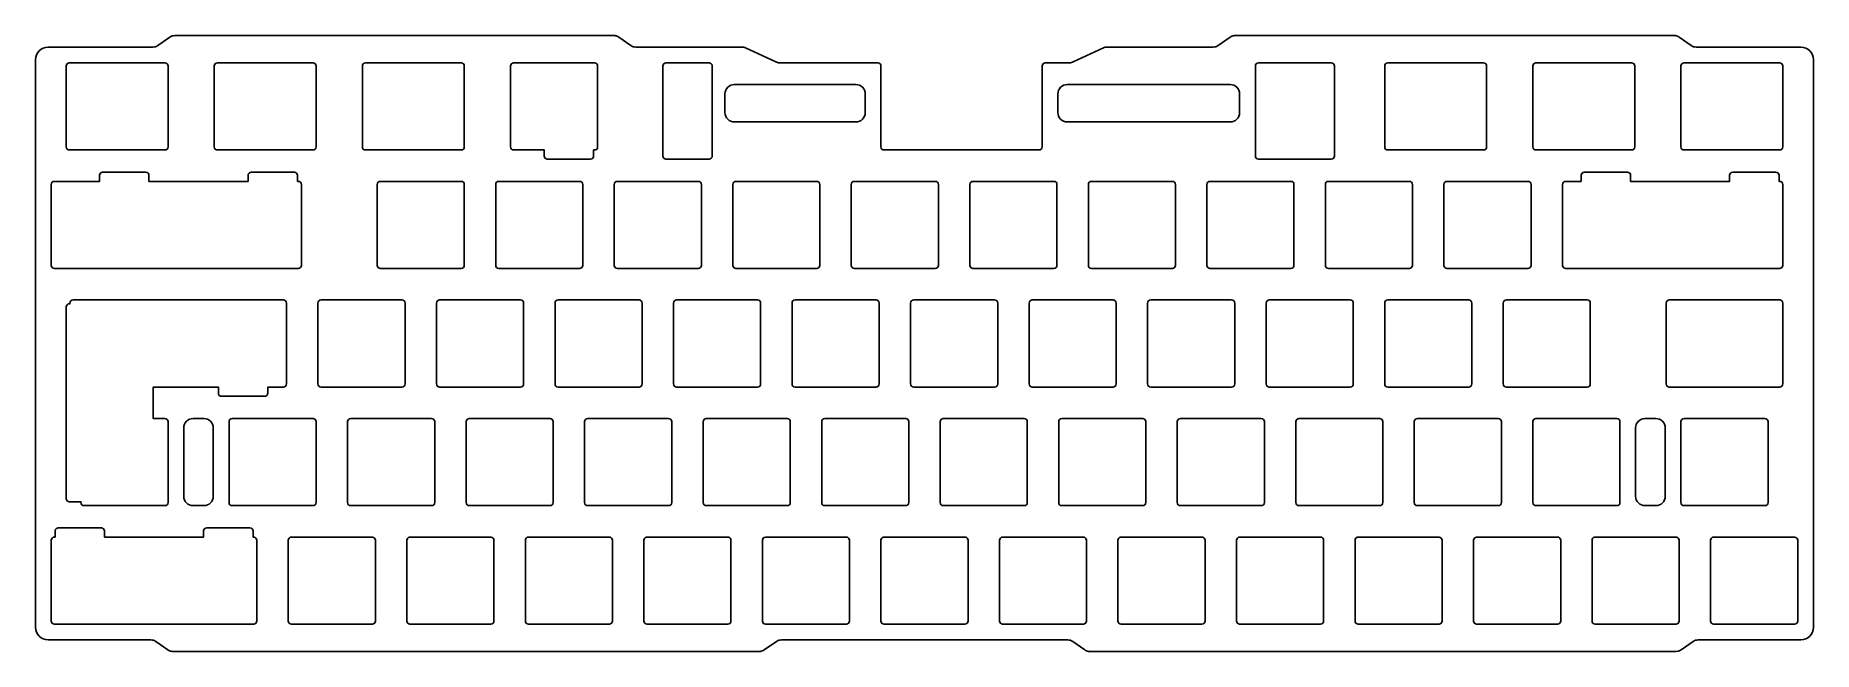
# Model space of a CAD drawing. Header units: millimetres. Extents: x -286 to 0, y -2 to 97.
import ezdxf

# ---------------------------------------------------------------- set-up
doc = ezdxf.new("R2010")
doc.units = ezdxf.units.MM
doc.layers.get('0').update_dxf_attribs({"linetype": 'CONTINUOUS'})

msp = doc.modelspace()

# ---------------------------------------------------------------- linework, layer by layer
for p, q in [((-266.9, 95.25), (-283.75, 95.25)), ((-264.16, 96.86), (-266.1, 95.5)), ((-190.09, 95.5), (-192.02, 96.86)), ((-172.22, 95.25), (-189.28, 95.25)), ((-166.78, 92.86), (-171.63, 95.12)), ((-114.12, 95.12), (-118.97, 92.86)), ((-96.47, 95.25), (-113.53, 95.25)), ((-93.73, 96.86), (-95.67, 95.5)), ((-19.66, 95.5), (-21.59, 96.86)), ((-2, 95.25), (-18.85, 95.25)), ((-285.75, 93.25), (-285.75, 2)), ((-150.38, 92.72), (-166.19, 92.72)), ((-149.88, 79.22), (-149.88, 92.22)), ((-123.97, 92.22), (-123.97, 79.22)), ((-119.56, 92.72), (-123.47, 92.72)), ((0, 2), (0, 93.25)), ((-124.47, 78.72), (-149.38, 78.72)), ((-283.75, 0), (-267.21, 0)), ((-165.88, 0), (-119.86, 0)), ((-18.54, 0), (-2, 0)), ((-266.41, -0.25), (-264.48, -1.61)), ((-168.63, -1.61), (-166.68, -0.25)), ((-119.06, -0.25), (-117.13, -1.61)), ((-21.28, -1.61), (-19.34, -0.25))]:
    msp.add_line(p, q)
for points in [[(-280.34, 92.72), (-264.96, 92.72, -0.414214), (-264.46, 92.22), (-264.46, 79.22, -0.414214), (-264.96, 78.72), (-280.34, 78.72, -0.414214), (-280.84, 79.22), (-280.84, 92.22, -0.414214)], [(-241.15, 78.72), (-256.53, 78.72, -0.414214), (-257.03, 79.22), (-257.03, 92.22, -0.414214), (-256.53, 92.72), (-241.15, 92.72, -0.414214), (-240.65, 92.22), (-240.65, 79.22, -0.414214)], [(-217.34, 78.72), (-232.72, 78.72, -0.414214), (-233.22, 79.22), (-233.22, 92.22, -0.414214), (-232.72, 92.72), (-217.34, 92.72, -0.414214), (-216.84, 92.22), (-216.84, 79.22, -0.414214)], [(-195.91, 78.72), (-196.05, 78.72), (-196.05, 77.75, -0.414214), (-196.55, 77.25), (-203.5, 77.25, -0.414214), (-204, 77.75), (-204, 78.72), (-208.91, 78.72, -0.414214), (-209.41, 79.22), (-209.41, 92.22, -0.414214), (-208.91, 92.72), (-195.91, 92.72, -0.414214), (-195.41, 92.22), (-195.41, 79.22, -0.414214)], [(-177.49, 77.25), (-184.44, 77.25, -0.414214), (-184.94, 77.75), (-184.94, 92.22, -0.414214), (-184.44, 92.72), (-177.49, 92.72, -0.414214), (-176.99, 92.22), (-176.99, 77.75, -0.414214)], [(-89.2, 92.72), (-77.49, 92.72, -0.414214), (-76.99, 92.22), (-76.99, 77.75, -0.414214), (-77.49, 77.25), (-89.2, 77.25, -0.414214), (-89.7, 77.75), (-89.7, 92.22, -0.414214)], [(-68.41, 92.72), (-53.03, 92.72, -0.414214), (-52.53, 92.22), (-52.53, 79.22, -0.414214), (-53.03, 78.72), (-68.41, 78.72, -0.414214), (-68.91, 79.22), (-68.91, 92.22, -0.414214)], [(-29.22, 78.72, 0.414214), (-28.72, 79.22), (-28.72, 92.22, 0.414214), (-29.22, 92.72), (-44.6, 92.72, 0.414214), (-45.1, 92.22), (-45.1, 79.22, 0.414214), (-44.6, 78.72)], [(-4.91, 92.22), (-4.91, 79.22, -0.414214), (-5.41, 78.72), (-20.79, 78.72, -0.414214), (-21.29, 79.22), (-21.29, 92.22, -0.414214), (-20.79, 92.72), (-5.41, 92.72, -0.414214)], [(-152.4, 87.73), (-152.4, 84.72, -0.414214), (-153.9, 83.23), (-173.44, 83.23, -0.414214), (-174.94, 84.72), (-174.94, 87.73, -0.414214), (-173.44, 89.23), (-153.9, 89.23, -0.414214)], [(-92.23, 87.73, 0.414214), (-93.73, 89.23), (-119.94, 89.23, 0.414214), (-121.44, 87.73), (-121.44, 84.72, 0.414214), (-119.94, 83.23), (-93.73, 83.23, 0.414214), (-92.23, 84.72)], [(-251.09, 75.15, 0.414214), (-251.59, 74.65), (-251.59, 73.67), (-267.52, 73.67), (-267.52, 74.65, 0.414214), (-268.02, 75.15), (-274.97, 75.15, 0.414214), (-275.47, 74.65), (-275.47, 73.67), (-282.73, 73.67, 0.414214), (-283.23, 73.17), (-283.23, 60.17, 0.414214), (-282.73, 59.67), (-243.53, 59.67, 0.414214), (-243.03, 60.17), (-243.03, 73.17, 0.414214), (-243.53, 73.67), (-243.64, 73.67), (-243.64, 74.65, 0.414214), (-244.14, 75.15)], [(-37.34, 73.67), (-37.34, 74.65, -0.414214), (-36.84, 75.15), (-29.89, 75.15, -0.414214), (-29.39, 74.65), (-29.39, 73.67), (-13.47, 73.67), (-13.47, 74.65, -0.414214), (-12.97, 75.15), (-6.02, 75.15, -0.414214), (-5.52, 74.65), (-5.52, 73.67), (-5.41, 73.67, -0.414214), (-4.91, 73.17), (-4.91, 60.17, -0.414214), (-5.41, 59.67), (-39.84, 59.67, -0.414214), (-40.34, 60.17), (-40.34, 73.17, -0.414214), (-39.84, 73.67)], [(-217.34, 59.67, 0.414214), (-216.84, 60.17), (-216.84, 73.17, 0.414214), (-217.34, 73.67), (-230.34, 73.67, 0.414214), (-230.84, 73.17), (-230.84, 60.17, 0.414214), (-230.34, 59.67)], [(-197.79, 73.17, 0.414214), (-198.29, 73.67), (-211.29, 73.67, 0.414214), (-211.79, 73.17), (-211.79, 60.17, 0.414214), (-211.29, 59.67), (-198.29, 59.67, 0.414214), (-197.79, 60.17)], [(-192.24, 73.67), (-179.24, 73.67, -0.414214), (-178.74, 73.17), (-178.74, 60.17, -0.414214), (-179.24, 59.67), (-192.24, 59.67, -0.414214), (-192.74, 60.17), (-192.74, 73.17, -0.414214)], [(-159.69, 73.17, 0.414214), (-160.19, 73.67), (-173.19, 73.67, 0.414214), (-173.69, 73.17), (-173.69, 60.17, 0.414214), (-173.19, 59.67), (-160.19, 59.67, 0.414214), (-159.69, 60.17)], [(-141.14, 59.67), (-154.14, 59.67, -0.414214), (-154.64, 60.17), (-154.64, 73.17, -0.414214), (-154.14, 73.67), (-141.14, 73.67, -0.414214), (-140.64, 73.17), (-140.64, 60.17, -0.414214)], [(-135.59, 60.17), (-135.59, 73.17, -0.414214), (-135.09, 73.67), (-122.09, 73.67, -0.414214), (-121.59, 73.17), (-121.59, 60.17, -0.414214), (-122.09, 59.67), (-135.09, 59.67, -0.414214)], [(-103.04, 59.67, 0.414214), (-102.54, 60.17), (-102.54, 73.17, 0.414214), (-103.04, 73.67), (-116.04, 73.67, 0.414214), (-116.54, 73.17), (-116.54, 60.17, 0.414214), (-116.04, 59.67)], [(-83.99, 59.67, 0.414214), (-83.49, 60.17), (-83.49, 73.17, 0.414214), (-83.99, 73.67), (-96.99, 73.67, 0.414214), (-97.49, 73.17), (-97.49, 60.17, 0.414214), (-96.99, 59.67)], [(-77.94, 73.67), (-64.94, 73.67, -0.414214), (-64.44, 73.17), (-64.44, 60.17, -0.414214), (-64.94, 59.67), (-77.94, 59.67, -0.414214), (-78.44, 60.17), (-78.44, 73.17, -0.414214)], [(-59.39, 60.17, 0.414214), (-58.89, 59.67), (-45.89, 59.67, 0.414214), (-45.39, 60.17), (-45.39, 73.17, 0.414214), (-45.89, 73.67), (-58.89, 73.67, 0.414214), (-59.39, 73.17)], [(-280.34, 54.01, 0.414214), (-280.84, 53.51), (-280.84, 22.69, 0.414214), (-280.34, 22.19), (-278.46, 22.19), (-278.46, 22.07, 0.414214), (-277.96, 21.57), (-264.96, 21.57, 0.414214), (-264.46, 22.07), (-264.46, 35.08, 0.414214), (-264.96, 35.57), (-266.84, 35.57), (-266.84, 40.62), (-256.36, 40.62), (-256.36, 39.65, 0.414214), (-255.86, 39.15), (-248.91, 39.15, 0.414214), (-248.41, 39.65), (-248.41, 40.62), (-245.91, 40.62, 0.414214), (-245.41, 41.12), (-245.41, 54.13, 0.414214), (-245.91, 54.62), (-279.73, 54.62, 0.414214), (-280.23, 54.13), (-280.23, 54.01)], [(-226.86, 40.62), (-239.86, 40.62, -0.414214), (-240.36, 41.12), (-240.36, 54.13, -0.414214), (-239.86, 54.62), (-226.86, 54.62, -0.414214), (-226.36, 54.13), (-226.36, 41.12, -0.414214)], [(-207.81, 40.62), (-220.81, 40.62, -0.414214), (-221.31, 41.12), (-221.31, 54.13, -0.414214), (-220.81, 54.62), (-207.81, 54.62, -0.414214), (-207.31, 54.13), (-207.31, 41.12, -0.414214)], [(-188.76, 40.62), (-201.76, 40.62, -0.414214), (-202.26, 41.12), (-202.26, 54.13, -0.414214), (-201.76, 54.62), (-188.76, 54.62, -0.414214), (-188.26, 54.13), (-188.26, 41.12, -0.414214)], [(-182.71, 54.62, 0.414214), (-183.21, 54.13), (-183.21, 41.12, 0.414214), (-182.71, 40.62), (-169.71, 40.62, 0.414214), (-169.21, 41.12), (-169.21, 54.13, 0.414214), (-169.71, 54.62)], [(-150.66, 40.62), (-163.66, 40.62, -0.414214), (-164.16, 41.12), (-164.16, 54.13, -0.414214), (-163.66, 54.62), (-150.66, 54.62, -0.414214), (-150.16, 54.13), (-150.16, 41.12, -0.414214)], [(-145.11, 41.12), (-145.11, 54.13, -0.414214), (-144.61, 54.62), (-131.61, 54.62, -0.414214), (-131.11, 54.13), (-131.11, 41.12, -0.414214), (-131.61, 40.62), (-144.61, 40.62, -0.414214)], [(-126.06, 41.12, 0.414214), (-125.56, 40.62), (-112.56, 40.62, 0.414214), (-112.06, 41.12), (-112.06, 54.13, 0.414214), (-112.56, 54.62), (-125.56, 54.62, 0.414214), (-126.06, 54.13)], [(-107.01, 41.12, 0.414214), (-106.51, 40.62), (-93.51, 40.62, 0.414214), (-93.01, 41.12), (-93.01, 54.13, 0.414214), (-93.51, 54.62), (-106.51, 54.62, 0.414214), (-107.01, 54.13)], [(-74.46, 40.62, 0.414214), (-73.96, 41.12), (-73.96, 54.13, 0.414214), (-74.46, 54.62), (-87.46, 54.62, 0.414214), (-87.96, 54.13), (-87.96, 41.12, 0.414214), (-87.46, 40.62)], [(-68.41, 54.62, 0.414214), (-68.91, 54.13), (-68.91, 41.12, 0.414214), (-68.41, 40.62), (-55.41, 40.62, 0.414214), (-54.91, 41.12), (-54.91, 54.13, 0.414214), (-55.41, 54.62)], [(-49.86, 41.12, 0.414214), (-49.36, 40.62), (-36.36, 40.62, 0.414214), (-35.86, 41.12), (-35.86, 54.13, 0.414214), (-36.36, 54.62), (-49.36, 54.62, 0.414214), (-49.86, 54.13)], [(-23.67, 41.12), (-23.67, 54.13, -0.414214), (-23.17, 54.62), (-5.41, 54.62, -0.414214), (-4.91, 54.13), (-4.91, 41.12, -0.414214), (-5.41, 40.62), (-23.17, 40.62, -0.414214)], [(-261.94, 23.07, 0.414214), (-260.44, 21.57), (-258.68, 21.57, 0.414214), (-257.18, 23.07), (-257.18, 34.07, 0.414214), (-258.68, 35.57), (-260.44, 35.57, 0.414214), (-261.94, 34.07)], [(-254.15, 35.57, 0.414214), (-254.65, 35.08), (-254.65, 22.07, 0.414214), (-254.15, 21.57), (-241.15, 21.57, 0.414214), (-240.65, 22.07), (-240.65, 35.08, 0.414214), (-241.15, 35.57)], [(-235.6, 22.07, 0.414214), (-235.1, 21.57), (-222.1, 21.57, 0.414214), (-221.6, 22.07), (-221.6, 35.08, 0.414214), (-222.1, 35.57), (-235.1, 35.57, 0.414214), (-235.6, 35.08)], [(-203.05, 21.57, 0.414214), (-202.55, 22.07), (-202.55, 35.08, 0.414214), (-203.05, 35.57), (-216.05, 35.57, 0.414214), (-216.55, 35.08), (-216.55, 22.07, 0.414214), (-216.05, 21.57)], [(-197.5, 22.07), (-197.5, 35.08, -0.414214), (-197, 35.57), (-184, 35.57, -0.414214), (-183.5, 35.08), (-183.5, 22.07, -0.414214), (-184, 21.57), (-197, 21.57, -0.414214)], [(-164.45, 35.08, 0.414214), (-164.95, 35.57), (-177.95, 35.57, 0.414214), (-178.45, 35.08), (-178.45, 22.07, 0.414214), (-177.95, 21.57), (-164.95, 21.57, 0.414214), (-164.45, 22.07)], [(-159.4, 22.07), (-159.4, 35.08, -0.414214), (-158.9, 35.57), (-145.9, 35.57, -0.414214), (-145.4, 35.08), (-145.4, 22.07, -0.414214), (-145.9, 21.57), (-158.9, 21.57, -0.414214)], [(-140.35, 22.07), (-140.35, 35.08, -0.414214), (-139.85, 35.57), (-126.85, 35.57, -0.414214), (-126.35, 35.08), (-126.35, 22.07, -0.414214), (-126.85, 21.57), (-139.85, 21.57, -0.414214)], [(-121.3, 22.07), (-121.3, 35.08, -0.414214), (-120.8, 35.57), (-107.8, 35.57, -0.414214), (-107.3, 35.08), (-107.3, 22.07, -0.414214), (-107.8, 21.57), (-120.8, 21.57, -0.414214)], [(-102.25, 22.07), (-102.25, 35.08, -0.414214), (-101.75, 35.57), (-88.75, 35.57, -0.414214), (-88.25, 35.08), (-88.25, 22.07, -0.414214), (-88.75, 21.57), (-101.75, 21.57, -0.414214)], [(-69.7, 21.57), (-82.7, 21.57, -0.414214), (-83.2, 22.07), (-83.2, 35.08, -0.414214), (-82.7, 35.57), (-69.7, 35.57, -0.414214), (-69.2, 35.08), (-69.2, 22.07, -0.414214)], [(-50.15, 35.08, 0.414214), (-50.65, 35.57), (-63.65, 35.57, 0.414214), (-64.15, 35.08), (-64.15, 22.07, 0.414214), (-63.65, 21.57), (-50.65, 21.57, 0.414214), (-50.15, 22.07)], [(-31.1, 35.08, 0.414214), (-31.6, 35.57), (-44.6, 35.57, 0.414214), (-45.1, 35.08), (-45.1, 22.07, 0.414214), (-44.6, 21.57), (-31.6, 21.57, 0.414214), (-31.1, 22.07)], [(-25.31, 21.57), (-27.08, 21.57, -0.414214), (-28.58, 23.07), (-28.58, 34.07, -0.414214), (-27.08, 35.57), (-25.31, 35.57, -0.414214), (-23.81, 34.07), (-23.81, 23.07, -0.414214)], [(-21.29, 22.07), (-21.29, 35.08, -0.414214), (-20.79, 35.57), (-7.79, 35.57, -0.414214), (-7.29, 35.08), (-7.29, 22.07, -0.414214), (-7.79, 21.57), (-20.79, 21.57, -0.414214)], [(-250.79, 17.5, 0.414214), (-251.29, 18), (-258.24, 18, 0.414214), (-258.74, 17.5), (-258.74, 16.52), (-274.66, 16.52), (-274.66, 17.5, 0.414214), (-275.16, 18), (-282.11, 18, 0.414214), (-282.61, 17.5), (-282.61, 16.52), (-282.73, 16.52, 0.414214), (-283.23, 16.02), (-283.23, 3.02, 0.414214), (-282.73, 2.52), (-250.68, 2.52, 0.414214), (-250.18, 3.02), (-250.18, 16.02, 0.414214), (-250.68, 16.52), (-250.79, 16.52)], [(-231.62, 2.52), (-244.63, 2.52, -0.414214), (-245.13, 3.02), (-245.13, 16.02, -0.414214), (-244.63, 16.52), (-231.62, 16.52, -0.414214), (-231.13, 16.02), (-231.13, 3.02, -0.414214)], [(-212.57, 2.52, 0.414214), (-212.08, 3.02), (-212.08, 16.02, 0.414214), (-212.57, 16.52), (-225.58, 16.52, 0.414214), (-226.08, 16.02), (-226.08, 3.02, 0.414214), (-225.58, 2.52)], [(-193.03, 16.02), (-193.03, 3.02, -0.414214), (-193.53, 2.52), (-206.53, 2.52, -0.414214), (-207.03, 3.02), (-207.03, 16.02, -0.414214), (-206.53, 16.52), (-193.53, 16.52, -0.414214)], [(-174.48, 2.52, 0.414214), (-173.98, 3.02), (-173.98, 16.02, 0.414214), (-174.48, 16.52), (-187.47, 16.52, 0.414214), (-187.97, 16.02), (-187.97, 3.02, 0.414214), (-187.47, 2.52)], [(-155.43, 2.52), (-168.43, 2.52, -0.414214), (-168.92, 3.02), (-168.92, 16.02, -0.414214), (-168.43, 16.52), (-155.43, 16.52, -0.414214), (-154.93, 16.02), (-154.93, 3.02, -0.414214)], [(-136.38, 2.52), (-149.38, 2.52, -0.414214), (-149.88, 3.02), (-149.88, 16.02, -0.414214), (-149.38, 16.52), (-136.38, 16.52, -0.414214), (-135.88, 16.02), (-135.88, 3.02, -0.414214)], [(-116.83, 16.02, 0.414214), (-117.33, 16.52), (-130.32, 16.52, 0.414214), (-130.82, 16.02), (-130.82, 3.02, 0.414214), (-130.32, 2.52), (-117.33, 2.52, 0.414214), (-116.83, 3.02)], [(-98.28, 2.52, 0.414214), (-97.78, 3.02), (-97.78, 16.02, 0.414214), (-98.28, 16.52), (-111.28, 16.52, 0.414214), (-111.78, 16.02), (-111.78, 3.02, 0.414214), (-111.28, 2.52)], [(-79.22, 2.52), (-92.23, 2.52, -0.414214), (-92.73, 3.02), (-92.73, 16.02, -0.414214), (-92.23, 16.52), (-79.22, 16.52, -0.414214), (-78.72, 16.02), (-78.72, 3.02, -0.414214)], [(-59.68, 16.02, 0.414214), (-60.17, 16.52), (-73.17, 16.52, 0.414214), (-73.67, 16.02), (-73.67, 3.02, 0.414214), (-73.17, 2.52), (-60.17, 2.52, 0.414214), (-59.68, 3.02)], [(-54.13, 16.52), (-41.12, 16.52, -0.414214), (-40.62, 16.02), (-40.62, 3.02, -0.414214), (-41.12, 2.52), (-54.13, 2.52, -0.414214), (-54.62, 3.02), (-54.62, 16.02, -0.414214)], [(-35.08, 16.52, 0.414214), (-35.58, 16.02), (-35.58, 3.02, 0.414214), (-35.08, 2.52), (-22.08, 2.52, 0.414214), (-21.58, 3.02), (-21.58, 16.02, 0.414214), (-22.08, 16.52)], [(-16.03, 16.52), (-3.02, 16.52, -0.414214), (-2.53, 16.02), (-2.53, 3.02, -0.414214), (-3.02, 2.52), (-16.03, 2.52, -0.414214), (-16.53, 3.02), (-16.53, 16.02, -0.414214)]]:
    msp.add_lwpolyline(points, format="xyb", close=True)
for centre, radius, start, end in [((-283.75, 93.25), 2, 90, 180), ((-266.9, 96.65), 1.4, 270, 305), ((-263.39, 95.75), 1.35, 90.0008, 124.8966), ((-189.28, 96.65), 1.4, 235, 270), ((-172.22, 93.85), 1.4, 64.9992, 90), ((-113.53, 93.85), 1.4, 90, 115.0008), ((-96.47, 96.65), 1.4, 270, 305), ((-18.85, 96.65), 1.4, 235.0034, 270), ((-2, 93.25), 2, 0, 90), ((-166.19, 94.13), 1.4, 244.9992, 270), ((-150.38, 92.22), 0.5, 0, 90), ((-123.47, 92.22), 0.5, 90, 180), ((-119.56, 94.13), 1.4, 270, 295.0008), ((-149.38, 79.22), 0.5, 180, 270), ((-124.47, 79.22), 0.5, -90, 0), ((-283.75, 2), 2, 180, 270), ((-267.21, -1.4), 1.4, 55, 90), ((-165.88, -1.4), 1.4, 90, 124.8693), ((-18.54, -1.4), 1.4, 90, 125), ((-2, 2), 2, -90, 0), ((-119.86, -1.4), 1.4, 55, 90), ((-22.05, -0.5), 1.35, 270.0008, 304.8965)]:
    msp.add_arc(centre, radius, start, end)
for points, knots in [([(-263.39, 97.1), (-243, 97.1), (-222.61, 97.1), (-202.22, 97.1), (-201.71, 97.1), (-201.21, 97.1), (-200.71, 97.1), (-200.24, 97.1), (-199.77, 97.1), (-199.31, 97.1), (-198.88, 97.1), (-198.45, 97.1), (-198.02, 97.1), (-197.63, 97.1), (-197.25, 97.1), (-196.86, 97.1), (-196.52, 97.1), (-196.17, 97.1), (-195.83, 97.1), (-195.53, 97.1), (-195.23, 97.1), (-194.93, 97.1), (-194.68, 97.1), (-194.43, 97.1), (-194.18, 97.1), (-194.08, 97.1), (-193.97, 97.1), (-193.86, 97.1), (-193.77, 97.1), (-193.68, 97.1), (-193.59, 97.1), (-193.51, 97.1), (-193.43, 97.1), (-193.35, 97.1), (-193.28, 97.1), (-193.22, 97.1), (-193.15, 97.1), (-193.1, 97.1), (-193.05, 97.1), (-193, 97.1), (-192.96, 97.1), (-192.92, 97.1), (-192.88, 97.1), (-192.86, 97.1), (-192.84, 97.1), (-192.82, 97.1), (-192.81, 97.1), (-192.8, 97.1), (-192.79, 97.1), (-192.79, 97.1), (-192.78, 97.1), (-192.78, 97.1), (-192.77, 97.1), (-192.76, 97.1), (-192.76, 97.1), (-192.75, 97.1), (-192.75, 97.1), (-192.74, 97.1), (-192.74, 97.1), (-192.73, 97.1), (-192.72, 97.1), (-192.71, 97.1), (-192.7, 97.1), (-192.69, 97.1), (-192.68, 97.1), (-192.67, 97.09), (-192.66, 97.09), (-192.64, 97.09), (-192.63, 97.09), (-192.62, 97.09), (-192.61, 97.09), (-192.6, 97.09), (-192.59, 97.08), (-192.56, 97.08), (-192.54, 97.08), (-192.52, 97.07), (-192.5, 97.07), (-192.48, 97.06), (-192.45, 97.06), (-192.43, 97.05), (-192.41, 97.04), (-192.39, 97.04), (-192.37, 97.03), (-192.34, 97.02), (-192.32, 97.02), (-192.3, 97.01), (-192.28, 97), (-192.26, 96.99), (-192.22, 96.97), (-192.18, 96.95), (-192.14, 96.93), (-192.1, 96.91), (-192.06, 96.88), (-192.02, 96.86)], [0, 0, 0, 0, 6.117299, 6.117299, 6.117299, 6.268077, 6.268077, 6.268077, 6.408131, 6.408131, 6.408131, 6.536694, 6.536694, 6.536694, 6.653001, 6.653001, 6.653001, 6.756286, 6.756286, 6.756286, 6.845783, 6.845783, 6.845783, 6.920725, 6.920725, 6.920725, 6.952499, 6.952499, 6.952499, 6.980347, 6.980347, 6.980347, 7.004173, 7.004173, 7.004173, 7.023882, 7.023882, 7.023882, 7.039378, 7.039378, 7.039378, 7.050565, 7.050565, 7.050565, 7.057348, 7.057348, 7.057348, 7.05963, 7.05963, 7.05963, 7.061552, 7.061552, 7.061552, 7.063473, 7.063473, 7.063473, 7.065391, 7.065391, 7.065391, 7.067308, 7.067308, 7.067308, 7.071138, 7.071138, 7.071138, 7.074962, 7.074962, 7.074962, 7.078782, 7.078782, 7.078782, 7.082597, 7.082597, 7.082597, 7.090218, 7.090218, 7.090218, 7.09783, 7.09783, 7.09783, 7.105437, 7.105437, 7.105437, 7.113044, 7.113044, 7.113044, 7.120656, 7.120656, 7.120656, 7.135908, 7.135908, 7.135908, 7.151236, 7.151236, 7.151236, 7.151236]), ([(-93.73, 96.86), (-93.73, 96.86), (-93.73, 96.86), (-93.72, 96.86), (-93.72, 96.86), (-93.72, 96.86), (-93.72, 96.87), (-93.71, 96.87), (-93.71, 96.87), (-93.71, 96.88), (-93.7, 96.88), (-93.7, 96.88), (-93.69, 96.88), (-93.69, 96.89), (-93.68, 96.89), (-93.68, 96.89), (-93.67, 96.9), (-93.67, 96.9), (-93.66, 96.9), (-93.66, 96.91), (-93.65, 96.91), (-93.65, 96.91), (-93.64, 96.91), (-93.64, 96.92), (-93.63, 96.92), (-93.63, 96.92), (-93.62, 96.93), (-93.62, 96.93), (-93.61, 96.93), (-93.6, 96.94), (-93.59, 96.95), (-93.58, 96.95), (-93.57, 96.96), (-93.56, 96.96), (-93.55, 96.97), (-93.54, 96.97), (-93.52, 96.98), (-93.51, 96.98), (-93.5, 96.99), (-93.49, 96.99), (-93.47, 97), (-93.45, 97.01), (-93.43, 97.02), (-93.41, 97.02), (-93.39, 97.03), (-93.37, 97.04), (-93.34, 97.04), (-93.32, 97.05), (-93.3, 97.06), (-93.28, 97.06), (-93.26, 97.07), (-93.23, 97.07), (-93.21, 97.08), (-93.19, 97.08), (-93.17, 97.08), (-93.14, 97.09), (-93.12, 97.09), (-93.1, 97.09), (-93.05, 97.1), (-93.01, 97.1), (-92.96, 97.1)], [0.00027962, 0.00027962, 0.00027962, 0.00027962, 0.00136159, 0.00136159, 0.00136159, 0.0019228, 0.0019228, 0.0019228, 0.0038438, 0.0038438, 0.0038438, 0.00576307, 0.00576307, 0.00576307, 0.00768068, 0.00768068, 0.00768068, 0.00959675, 0.00959675, 0.00959675, 0.01151136, 0.01151136, 0.01151136, 0.01342458, 0.01342458, 0.01342458, 0.01533651, 0.01533651, 0.01533651, 0.01915674, 0.01915674, 0.01915674, 0.02297277, 0.02297277, 0.02297277, 0.02678522, 0.02678522, 0.02678522, 0.03059471, 0.03059471, 0.03059471, 0.03820659, 0.03820659, 0.03820659, 0.0458137, 0.0458137, 0.0458137, 0.05342065, 0.05342065, 0.05342065, 0.06103203, 0.06103203, 0.06103203, 0.0686525, 0.0686525, 0.0686525, 0.07628688, 0.07628688, 0.07628688, 0.09161285, 0.09161285, 0.09161285, 0.09161285]), ([(-92.96, 97.1), (-72.57, 97.1), (-52.18, 97.1), (-31.79, 97.1), (-31.28, 97.1), (-30.78, 97.1), (-30.28, 97.1), (-29.81, 97.1), (-29.34, 97.1), (-28.88, 97.1), (-28.45, 97.1), (-28.02, 97.1), (-27.59, 97.1), (-27.2, 97.1), (-26.82, 97.1), (-26.43, 97.1), (-26.09, 97.1), (-25.74, 97.1), (-25.4, 97.1), (-25.1, 97.1), (-24.8, 97.1), (-24.5, 97.1), (-24.25, 97.1), (-24, 97.1), (-23.75, 97.1), (-23.65, 97.1), (-23.54, 97.1), (-23.43, 97.1), (-23.34, 97.1), (-23.25, 97.1), (-23.16, 97.1), (-23.08, 97.1), (-23, 97.1), (-22.92, 97.1), (-22.85, 97.1), (-22.79, 97.1), (-22.72, 97.1), (-22.67, 97.1), (-22.62, 97.1), (-22.57, 97.1), (-22.53, 97.1), (-22.49, 97.1), (-22.45, 97.1), (-22.43, 97.1), (-22.41, 97.1), (-22.39, 97.1), (-22.38, 97.1), (-22.37, 97.1), (-22.36, 97.1), (-22.36, 97.1), (-22.35, 97.1), (-22.35, 97.1), (-22.34, 97.1), (-22.33, 97.1), (-22.33, 97.1), (-22.32, 97.1), (-22.32, 97.1), (-22.31, 97.1), (-22.31, 97.1), (-22.3, 97.1), (-22.29, 97.1), (-22.28, 97.1), (-22.27, 97.1), (-22.26, 97.1), (-22.25, 97.1), (-22.24, 97.09), (-22.23, 97.09), (-22.21, 97.09), (-22.2, 97.09), (-22.19, 97.09), (-22.18, 97.09), (-22.17, 97.09), (-22.16, 97.08), (-22.13, 97.08), (-22.11, 97.08), (-22.09, 97.07), (-22.07, 97.07), (-22.05, 97.06), (-22.02, 97.06), (-22, 97.05), (-21.98, 97.04), (-21.96, 97.04), (-21.94, 97.03), (-21.91, 97.02), (-21.89, 97.02), (-21.87, 97.01), (-21.85, 97), (-21.83, 96.99), (-21.79, 96.97), (-21.75, 96.95), (-21.71, 96.93), (-21.67, 96.91), (-21.63, 96.88), (-21.59, 96.86)], [0, 0, 0, 0, 6.117299, 6.117299, 6.117299, 6.268077, 6.268077, 6.268077, 6.408131, 6.408131, 6.408131, 6.536694, 6.536694, 6.536694, 6.653001, 6.653001, 6.653001, 6.756286, 6.756286, 6.756286, 6.845783, 6.845783, 6.845783, 6.920725, 6.920725, 6.920725, 6.952499, 6.952499, 6.952499, 6.980347, 6.980347, 6.980347, 7.004173, 7.004173, 7.004173, 7.023882, 7.023882, 7.023882, 7.039378, 7.039378, 7.039378, 7.050565, 7.050565, 7.050565, 7.057348, 7.057348, 7.057348, 7.05963, 7.05963, 7.05963, 7.061552, 7.061552, 7.061552, 7.063473, 7.063473, 7.063473, 7.065391, 7.065391, 7.065391, 7.067308, 7.067308, 7.067308, 7.071138, 7.071138, 7.071138, 7.074962, 7.074962, 7.074962, 7.078782, 7.078782, 7.078782, 7.082597, 7.082597, 7.082597, 7.090218, 7.090218, 7.090218, 7.09783, 7.09783, 7.09783, 7.105437, 7.105437, 7.105437, 7.113044, 7.113044, 7.113044, 7.120656, 7.120656, 7.120656, 7.135908, 7.135908, 7.135908, 7.151236, 7.151236, 7.151236, 7.151236]), ([(-264.48, -1.61), (-264.46, -1.62), (-264.45, -1.63), (-264.28, -1.73), (-264.12, -1.8), (-263.82, -1.85), (-263.73, -1.85), (-262.83, -1.85), (-262.03, -1.85), (-258.77, -1.85), (-256.31, -1.85), (-248.92, -1.85), (-243.99, -1.85), (-229.21, -1.85), (-219.36, -1.85), (-196.14, -1.85), (-182.77, -1.85), (-169.4, -1.85)], [-11.402947, -11.402947, -11.402947, -11.402947, -11.398317, -11.398317, -11.354954, -11.354954, -11.324909, -11.324909, -11.085344, -11.085344, -10.346321, -10.346321, -8.868275, -8.868275, -5.912184, -5.912184, -1.901576, -1.901576, -1.901576, -1.901576]), ([(-169.4, -1.85), (-169.3, -1.85), (-169.2, -1.84), (-169, -1.8), (-168.91, -1.76), (-168.75, -1.69), (-168.69, -1.65), (-168.63, -1.61)], [-0.08227754, -0.08227754, -0.08227754, -0.08227754, -0.0523561, -0.0523561, -0.02247974, -0.02247974, 0, 0, 0, 0]), ([(-22.05, -1.85), (-50.58, -1.85), (-79.12, -1.85), (-107.65, -1.85), (-108.22, -1.85), (-108.79, -1.85), (-109.37, -1.85), (-109.88, -1.85), (-110.4, -1.85), (-110.92, -1.85), (-111.38, -1.85), (-111.84, -1.85), (-112.3, -1.85), (-112.7, -1.85), (-113.1, -1.85), (-113.5, -1.85), (-113.83, -1.85), (-114.16, -1.85), (-114.5, -1.85), (-114.64, -1.85), (-114.78, -1.85), (-114.92, -1.85), (-115.05, -1.85), (-115.17, -1.85), (-115.29, -1.85), (-115.4, -1.85), (-115.51, -1.85), (-115.61, -1.85), (-115.7, -1.85), (-115.79, -1.85), (-115.87, -1.85), (-115.94, -1.85), (-116.01, -1.85), (-116.08, -1.85), (-116.13, -1.85), (-116.18, -1.85), (-116.23, -1.85), (-116.25, -1.85), (-116.27, -1.85), (-116.28, -1.85), (-116.3, -1.85), (-116.31, -1.85), (-116.32, -1.85), (-116.33, -1.85), (-116.34, -1.85), (-116.34, -1.85), (-116.35, -1.85), (-116.36, -1.85), (-116.37, -1.85), (-116.38, -1.85), (-116.38, -1.85), (-116.39, -1.85), (-116.39, -1.85), (-116.4, -1.85), (-116.4, -1.85), (-116.41, -1.85), (-116.42, -1.85), (-116.42, -1.85), (-116.43, -1.85), (-116.44, -1.85), (-116.46, -1.85), (-116.47, -1.85), (-116.48, -1.84), (-116.49, -1.84), (-116.5, -1.84), (-116.51, -1.84), (-116.52, -1.84), (-116.54, -1.84), (-116.55, -1.84), (-116.56, -1.83), (-116.58, -1.83), (-116.6, -1.83), (-116.63, -1.82), (-116.65, -1.82), (-116.67, -1.81), (-116.69, -1.81), (-116.71, -1.8), (-116.74, -1.79), (-116.76, -1.79), (-116.78, -1.78), (-116.8, -1.77), (-116.82, -1.77), (-116.84, -1.76), (-116.87, -1.75), (-116.89, -1.74), (-116.93, -1.72), (-116.97, -1.7), (-117.01, -1.68), (-117.05, -1.66), (-117.09, -1.63), (-117.13, -1.61)], [0, 0, 0, 0, 8.560132, 8.560132, 8.560132, 8.73187, 8.73187, 8.73187, 8.887236, 8.887236, 8.887236, 9.025206, 9.025206, 9.025206, 9.144758, 9.144758, 9.144758, 9.244868, 9.244868, 9.244868, 9.287312, 9.287312, 9.287312, 9.324512, 9.324512, 9.324512, 9.35634, 9.35634, 9.35634, 9.382668, 9.382668, 9.382668, 9.403367, 9.403367, 9.403367, 9.418311, 9.418311, 9.418311, 9.423585, 9.423585, 9.423585, 9.427372, 9.427372, 9.427372, 9.429655, 9.429655, 9.429655, 9.432342, 9.432342, 9.432342, 9.434263, 9.434263, 9.434263, 9.436181, 9.436181, 9.436181, 9.438098, 9.438098, 9.438098, 9.441928, 9.441928, 9.441928, 9.445752, 9.445752, 9.445752, 9.449572, 9.449572, 9.449572, 9.453387, 9.453387, 9.453387, 9.461008, 9.461008, 9.461008, 9.46862, 9.46862, 9.46862, 9.476227, 9.476227, 9.476227, 9.483834, 9.483834, 9.483834, 9.491446, 9.491446, 9.491446, 9.506698, 9.506698, 9.506698, 9.522026, 9.522026, 9.522026, 9.522026])]:
    msp.add_open_spline(points, degree=3, knots=knots)

doc.saveas('drawing.dxf')
